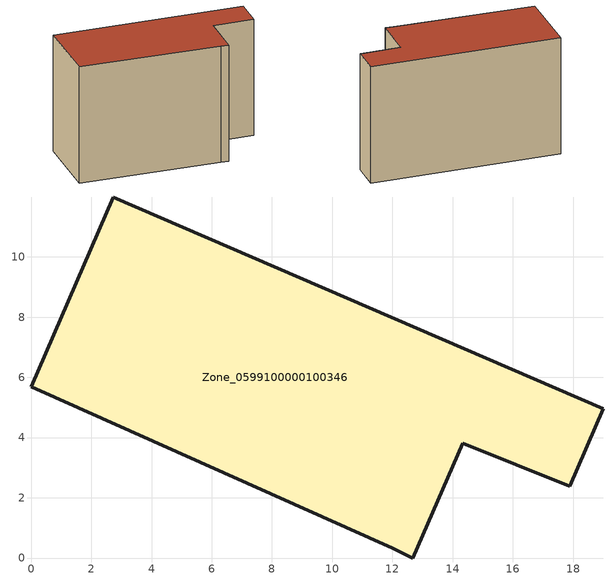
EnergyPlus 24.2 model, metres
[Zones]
Zone_0599100000100346
 floor ground (C_G): 0,5.69 2.73,11.99 19.01,4.96 17.9,2.38 14.33,3.81 12.68,0 12.01,0.32 z0
 wall outside (C_F): 12.68,0 14.33,3.81 17.9,2.38 19.01,4.96 2.73,11.99 0,5.69 12.01,0.32 12.68,0 z0:11.32
 roof outside (C_R): 19.01,4.96 2.73,11.99 0,5.69 12.01,0.32 12.68,0 14.33,3.81 17.9,2.38 z11.32
[BUILDING]
Pand.0599100000100346: North Axis=0; Terrain=City; Loads Convergence Tolerance Value=0.04; Temperature Convergence Tolerance Value=0.4; Solar Distribution=FullExterior; Maximum Number of Warmup Days=25; Minimum Number of Warmup Days=1
[Site:Location]
Rotterdam.The.Hague.AP_ZH_NLD Design_Conditions: Latitude=51.96; Longitude=4.45; Time Zone=1; Elevation=-4.5
[SITE:GROUNDTEMPERATURE:BUILDINGSURFACE]
18, 18, 18, 18, 18, 18, 18, 18, 18, 18, 18, 18
[MATERIAL] Thermal Absorptance=0.9; Solar Absorptance=0.7; Visible Absorptance=0.7
Name | Roughness | Thickness | Conductivity | Density | Specific Heat
G.TI.1946 | MediumSmooth | 0.15 | 1 | 540 | 1210
F.TI.1946 | Rough | 0.3 | 0.857143 | 1920 | 840
R.TI.1946 | MediumRough | 0.2 | 0.1 | 1500 | 1000
[CONSTRUCTION]
C_G: G.TI.1946
C_F: F.TI.1946
C_R: R.TI.1946
[ZONE]
Zone_0599100000100346: Type=1; Multiplier=1; Ceiling Height=Autocalculate; Volume=Autocalculate; Floor Area=autocalculate; Part of Total Floor Area=Yes
[ZONEINFILTRATION:DESIGNFLOWRATE]
Infil_Zone_0599100000100346: Zone or ZoneList or Space or SpaceList=Zone_0599100000100346; Schedule=AlwaysOn; Design Flow Rate Calculation Method=Flow/Area; Flow Rate per Floor Area=0.003; Constant Term Coefficient=1; Temperature Term Coefficient=0; Velocity Term Coefficient=0; Velocity Squared Term Coefficient=0
[HVACTEMPLATE:ZONE:IDEALLOADSAIRSYSTEM]
Zone_0599100000100346: Maximum Heating Supply Air Temperature=50; Minimum Cooling Supply Air Temperature=13; Maximum Heating Supply Air Humidity Ratio=0.0156; Minimum Cooling Supply Air Humidity Ratio=0.0077; Heating Limit=NoLimit; Cooling Limit=NoLimit; Dehumidification Control Type=ConstantSensibleHeatRatio; Cooling Sensible Heat Ratio=0.7; Dehumidification Setpoint=60; Humidification Control Type=None; Humidification Setpoint=30; Outdoor Air Method=None; Outdoor Air Flow Rate per Person=0.00944; Outdoor Air Flow Rate per Zone Floor Area=0; Outdoor Air Flow Rate per Zone=0; Demand Controlled Ventilation Type=None; Outdoor Air Economizer Type=NoEconomizer; Heat Recovery Type=None; Sensible Heat Recovery Effectiveness=0.7; Latent Heat Recovery Effectiveness=0.65
[ZONECONTROL:THERMOSTAT]
ThermostatControl_Zone_0599100000100346: Zone or ZoneList=Zone_0599100000100346; Control Type Schedule=DualSetpointControlType; Control 1=Thermostat_Zone_0599100000100346; Temperature Difference Between Cutout And Setpoint=0
[THERMOSTATSETPOINT:DUALSETPOINT]
Thermostat_Zone_0599100000100346: Heating Setpoint Temperature Schedule=HeatingSetpoint_Zone_0599100000100346; Cooling Setpoint Temperature Schedule=CoolingSetpoint_Zone_0599100000100346
[SCHEDULE:COMPACT]
HeatingSetpoint_Zone_0599100000100346: Through: 12/31, For: AllDays, Until: 24:00, 21
CoolingSetpoint_Zone_0599100000100346: Through: 12/31, For: AllDays, Until: 24:00, 24
DualSetpointControlType: Through: 12/31, For: AllDays, Until: 24:00, 4
AlwaysOn: Through: 12/31, For: AllDays, Until: 24:00, 1
